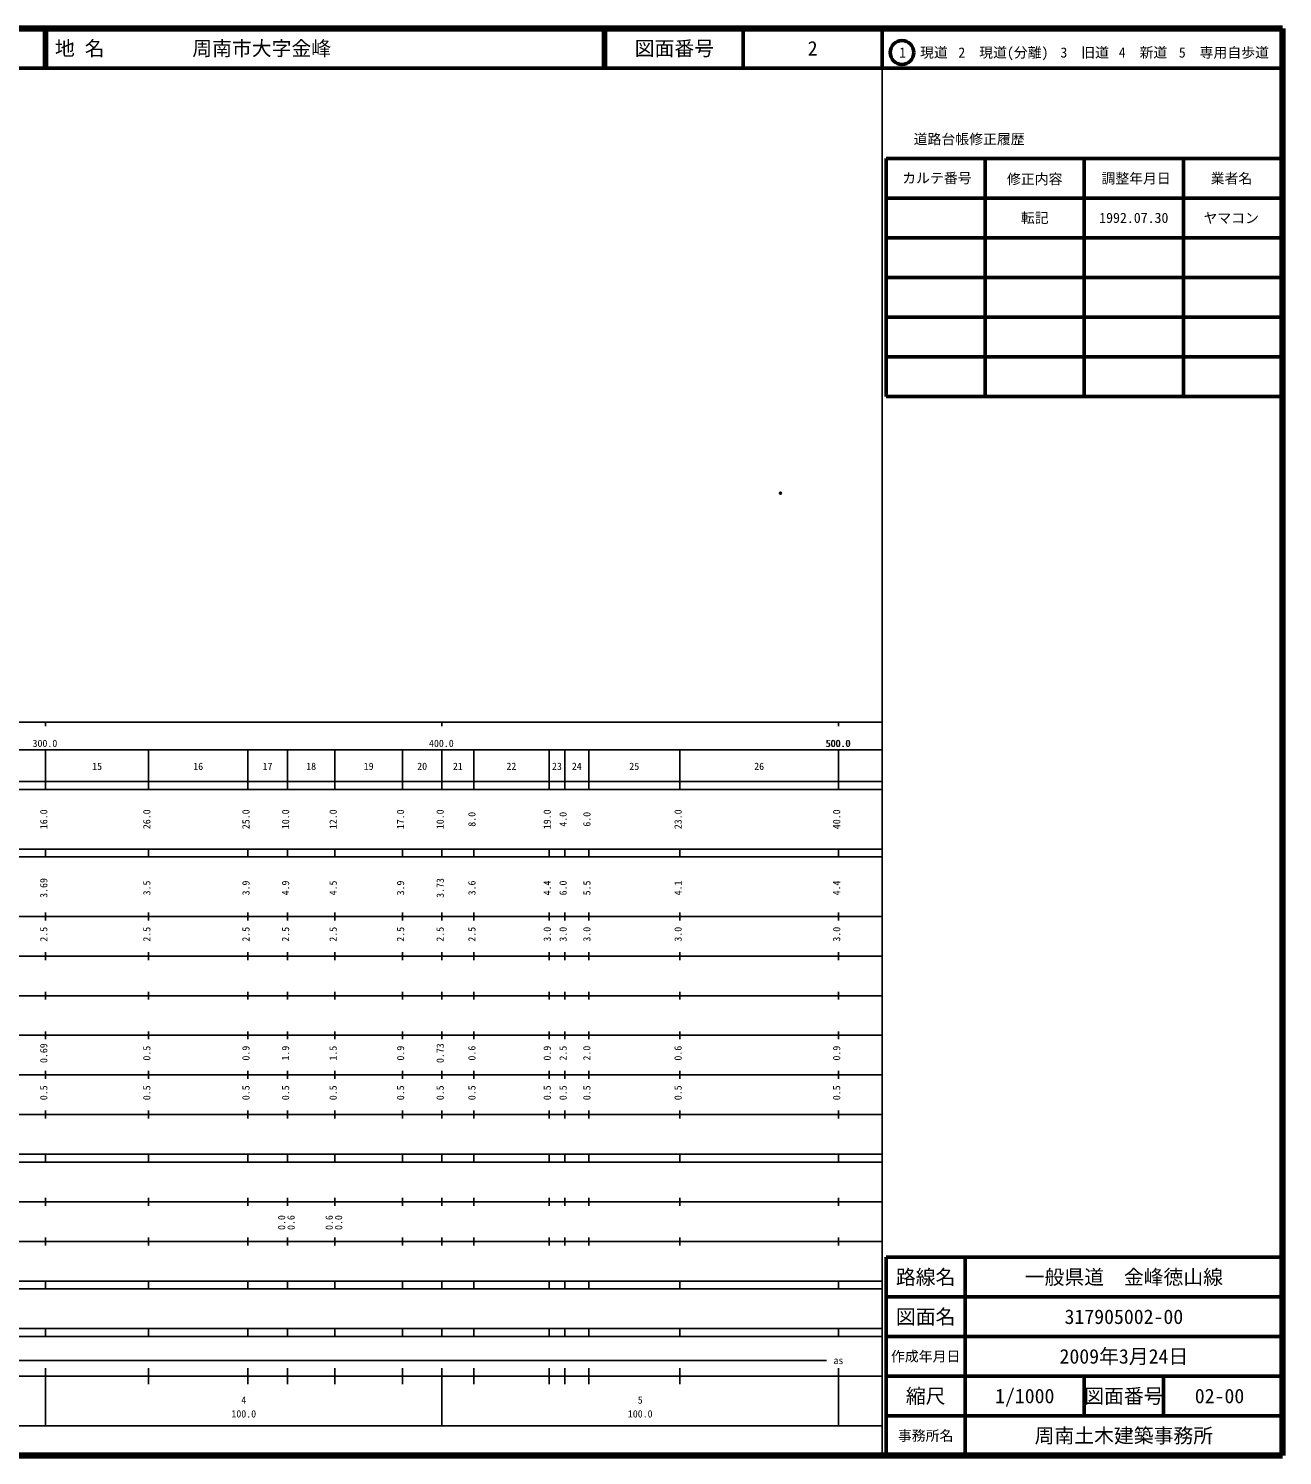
# Model space of a CAD drawing. Units: millimetres on the paper. Extents: x 40 to 680, y 20 to 380.
# Drawn here: x 363.7 to 680, y 20 to 380 of the extents above; entities that cross this region are included whole.
import ezdxf
from ezdxf.enums import TextEntityAlignment as Align

# ---------------------------------------------------------------- set-up
doc = ezdxf.new("R2010")
doc.units = ezdxf.units.MM
doc.header["$PDMODE"] = 32
doc.header["$PDSIZE"] = 0.5
doc.layers.add('M-OTRS', color=6, linetype='Continuous')
doc.layers.add('M-TTL-TXT', color=7, linetype='Continuous')
for name, color, linetype, lineweight in [('M-TTL', 2, 'Continuous', 140), ('M-TTL-BAND', 7, 'Continuous', 25), ('M-TTL-FRAM', 2, 'Continuous', 50), ('M-TTL-LINE', 7, 'Continuous', 50)]:
    doc.layers.add(name, color=color, linetype=linetype, lineweight=lineweight)
doc.styles.add('ＭＳ ゴシック', font='')
doc.styles.get('ＭＳ ゴシック').set_extended_font_data('MS Gothic')

msp = doc.modelspace()

# ---------------------------------------------------------------- linework, layer by layer
at = {"layer": 'M-OTRS'}
msp.add_point((553.382, 262.748), dxfattribs=at)
at = {"layer": 'M-TTL'}
for p, q in [((680, 380), (40, 380)), ((680, 20), (680, 380)), ((40, 20), (680, 20))]:
    msp.add_line(p, q, dxfattribs=at)
at = {"layer": 'M-TTL-BAND'}
for p, q in [((579, 20), (579, 370)), ((40, 205), (579, 205)), ((368, 205), (368, 204)), ((468, 205), (468, 204)), ((568, 205), (568, 204)), ((68, 198), (579, 198)), ((368, 188), (368, 198)), ((394, 188), (394, 198)), ((419, 188), (419, 198)), ((429, 188), (429, 198)), ((441, 188), (441, 198)), ((458, 188), (458, 198)), ((468, 188), (468, 198)), ((476, 188), (476, 198)), ((495, 188), (495, 198)), ((499, 188), (499, 198)), ((505, 188), (505, 198)), ((528, 188), (528, 198)), ((568, 188), (568, 198)), ((40, 190), (579, 190)), ((40, 188), (579, 188)), ((40, 173), (579, 173)), ((368, 171), (368, 173)), ((394, 171), (394, 173)), ((419, 171), (419, 173)), ((429, 171), (429, 173)), ((441, 171), (441, 173)), ((458, 171), (458, 173)), ((468, 171), (468, 173)), ((476, 171), (476, 173)), ((495, 171), (495, 173)), ((499, 171), (499, 173)), ((505, 171), (505, 173)), ((528, 171), (528, 173)), ((568, 171), (568, 173)), ((40, 171), (579, 171)), ((40, 156), (579, 156)), ((368, 155), (368, 157)), ((394, 155), (394, 157)), ((419, 155), (419, 157)), ((429, 155), (429, 157)), ((441, 155), (441, 157)), ((458, 155), (458, 157)), ((468, 155), (468, 157)), ((476, 155), (476, 157)), ((495, 155), (495, 157)), ((499, 155), (499, 157)), ((505, 155), (505, 157)), ((528, 155), (528, 157)), ((568, 155), (568, 157)), ((46, 146), (579, 146)), ((368, 145), (368, 147)), ((394, 145), (394, 147)), ((419, 145), (419, 147)), ((429, 145), (429, 147)), ((441, 145), (441, 147)), ((458, 145), (458, 147)), ((468, 145), (468, 147)), ((476, 145), (476, 147)), ((495, 145), (495, 147)), ((499, 145), (499, 147)), ((505, 145), (505, 147)), ((528, 145), (528, 147)), ((568, 145), (568, 147)), ((368, 135), (368, 137)), ((394, 135), (394, 137)), ((419, 135), (419, 137)), ((429, 135), (429, 137)), ((441, 135), (441, 137)), ((458, 135), (458, 137)), ((468, 135), (468, 137)), ((476, 135), (476, 137)), ((495, 135), (495, 137)), ((499, 135), (499, 137)), ((505, 135), (505, 137)), ((528, 135), (528, 137)), ((568, 135), (568, 137)), ((52, 136), (579, 136)), ((46, 126), (579, 126)), ((368, 125), (368, 127)), ((394, 125), (394, 127)), ((419, 125), (419, 127)), ((429, 125), (429, 127)), ((441, 125), (441, 127)), ((458, 125), (458, 127)), ((468, 125), (468, 127)), ((476, 125), (476, 127)), ((495, 125), (495, 127)), ((499, 125), (499, 127)), ((505, 125), (505, 127)), ((528, 125), (528, 127)), ((568, 125), (568, 127)), ((52, 116), (579, 116)), ((368, 115), (368, 117)), ((394, 115), (394, 117)), ((419, 115), (419, 117)), ((429, 115), (429, 117)), ((441, 115), (441, 117)), ((458, 115), (458, 117)), ((468, 115), (468, 117)), ((476, 115), (476, 117)), ((495, 115), (495, 117)), ((499, 115), (499, 117)), ((505, 115), (505, 117)), ((528, 115), (528, 117)), ((568, 115), (568, 117)), ((46, 106), (579, 106)), ((368, 105), (368, 107)), ((394, 105), (394, 107)), ((419, 105), (419, 107)), ((429, 105), (429, 107)), ((441, 105), (441, 107)), ((458, 105), (458, 107)), ((468, 105), (468, 107)), ((476, 105), (476, 107)), ((495, 105), (495, 107)), ((499, 105), (499, 107)), ((505, 105), (505, 107)), ((528, 105), (528, 107)), ((568, 105), (568, 107)), ((40, 96), (579, 96)), ((40, 94), (579, 94)), ((368, 94), (368, 96)), ((394, 94), (394, 96)), ((419, 94), (419, 96)), ((429, 94), (429, 96)), ((441, 94), (441, 96)), ((458, 94), (458, 96)), ((468, 94), (468, 96)), ((476, 94), (476, 96)), ((495, 94), (495, 96)), ((499, 94), (499, 96)), ((505, 94), (505, 96)), ((528, 94), (528, 96)), ((568, 94), (568, 96)), ((49, 84), (579, 84)), ((368, 83), (368, 85)), ((394, 83), (394, 85)), ((419, 83), (419, 85)), ((429, 83), (429, 85)), ((441, 83), (441, 85)), ((458, 83), (458, 85)), ((468, 83), (468, 85)), ((476, 83), (476, 85)), ((495, 83), (495, 85)), ((499, 83), (499, 85)), ((505, 83), (505, 85)), ((528, 83), (528, 85)), ((568, 83), (568, 85)), ((40, 74), (579, 74)), ((368, 73), (368, 75)), ((394, 73), (394, 75)), ((419, 73), (419, 75)), ((429, 73), (429, 75)), ((441, 73), (441, 75)), ((458, 73), (458, 75)), ((468, 73), (468, 75)), ((476, 73), (476, 75)), ((495, 73), (495, 75)), ((499, 73), (499, 75)), ((505, 73), (505, 75)), ((528, 73), (528, 75)), ((568, 73), (568, 75)), ((40, 64), (579, 64)), ((40, 62), (579, 62)), ((368, 62), (368, 64)), ((394, 62), (394, 64)), ((419, 62), (419, 64)), ((429, 62), (429, 64)), ((441, 62), (441, 64)), ((458, 62), (458, 64)), ((468, 62), (468, 64)), ((476, 62), (476, 64)), ((495, 62), (495, 64)), ((499, 62), (499, 64)), ((505, 62), (505, 64)), ((528, 62), (528, 64)), ((568, 62), (568, 64)), ((40, 52), (579, 52)), ((368, 50), (368, 52)), ((394, 50), (394, 52)), ((419, 50), (419, 52)), ((429, 50), (429, 52)), ((441, 50), (441, 52)), ((458, 50), (458, 52)), ((468, 50), (468, 52)), ((476, 50), (476, 52)), ((495, 50), (495, 52)), ((499, 50), (499, 52)), ((505, 50), (505, 52)), ((528, 50), (528, 52)), ((568, 50), (568, 52)), ((40, 50), (579, 50)), ((71, 44), (565, 44)), ((40, 40), (579, 40)), ((368, 27.5), (368, 42)), ((394, 38), (394, 42)), ((419, 38), (419, 42)), ((429, 38), (429, 42)), ((441, 38), (441, 42)), ((458, 38), (458, 42)), ((468, 27.5), (468, 42)), ((476, 38), (476, 42)), ((495, 38), (495, 42)), ((499, 38), (499, 42)), ((505, 38), (505, 42)), ((528, 38), (528, 42)), ((568, 27.5), (568, 42)), ((68, 27.5), (579, 27.5))]:
    msp.add_line(p, q, dxfattribs=at)
at = {"layer": 'M-TTL-FRAM'}
for p, q in [((580, 347.197), (580, 287.197)), ((580, 347.197), (680, 347.197)), ((580, 287.197), (680, 287.197)), ((680, 70), (580, 70)), ((580, 70), (580, 20))]:
    msp.add_line(p, q, dxfattribs=at)
at = {"layer": 'M-TTL-LINE'}
for p, q in [((367.75, 380), (367.75, 370)), ((368.25, 380), (368.25, 370)), ((508.747, 380), (508.747, 370)), ((509.247, 380), (509.247, 370)), ((543.997, 380), (543.997, 370)), ((579, 380), (579, 370)), ((40, 370), (680, 370)), ((605, 347.197), (605, 287.197)), ((630, 347.197), (630, 287.197)), ((655, 347.197), (655, 287.197)), ((580, 337.197), (680, 337.197)), ((580, 327.197), (680, 327.197)), ((580, 317.197), (680, 317.197)), ((580, 307.197), (680, 307.197)), ((580, 297.197), (680, 297.197)), ((600, 70), (600, 20)), ((680, 60), (580, 60)), ((680, 50), (580, 50)), ((680, 40), (580, 40)), ((630, 40), (630, 30)), ((650, 40), (650, 30)), ((680, 30), (580, 30))]:
    msp.add_line(p, q, dxfattribs=at)
msp.add_circle((584.031, 373.958), 3, dxfattribs=at)

# ---------------------------------------------------------------- texts
at = {"layer": 'M-TTL-BAND', "style": 'ＭＳ ゴシック'}
for s, p in [('300.0', (367.844, 198.195)), ('400.0', (467.844, 198.195)), ('500.0', (567.844, 198.195)), ('500.0', (568, 198.195)), ('15', (381, 192.405)), ('16', (406.5, 192.405)), ('17', (424, 192.405)), ('18', (435, 192.405)), ('19', (449.5, 192.405)), ('20', (463, 192.405)), ('21', (472, 192.405)), ('22', (485.5, 192.405)), ('23', (497, 192.405)), ('24', (502, 192.405)), ('25', (516.5, 192.405)), ('26', (548, 192.405)), ('as', (568, 42.5)), ('4', (418, 32.523)), ('5', (518, 32.523)), ('100.0', (418, 29.033)), ('100.0', (518, 29.033))]:
    msp.add_text(s, height=1.833, dxfattribs=at).set_placement(p, align=Align.BOTTOM_CENTER)
for s, p in [('16.0', (369, 180.5)), ('26.0', (395, 180.5)), ('25.0', (420, 180.5)), ('10.0', (430, 180.5)), ('12.0', (442, 180.5)), ('17.0', (459, 180.5)), ('10.0', (469, 180.5)), ('8.0', (477, 180.5)), ('19.0', (496, 180.5)), ('4.0', (500, 180.5)), ('6.0', (506, 180.5)), ('23.0', (529, 180.5)), ('40.0', (569, 180.5)), ('3.69', (369, 163.174)), ('3.5', (395, 163.174)), ('3.9', (420, 163.174)), ('4.9', (430, 163.174)), ('4.5', (442, 163.174)), ('3.9', (459, 163.174)), ('3.73', (469, 163.174)), ('3.6', (477, 163.174)), ('4.4', (496, 163.174)), ('6.0', (500, 163.174)), ('5.5', (506, 163.174)), ('4.1', (529, 163.174)), ('4.4', (569, 163.174)), ('2.5', (369, 151.5)), ('2.5', (395, 151.5)), ('2.5', (420, 151.5)), ('2.5', (430, 151.5)), ('2.5', (442, 151.5)), ('2.5', (459, 151.5)), ('2.5', (469, 151.5)), ('2.5', (477, 151.5)), ('3.0', (496, 151.5)), ('3.0', (500, 151.5)), ('3.0', (506, 151.5)), ('3.0', (529, 151.5)), ('3.0', (569, 151.5)), ('0.69', (369, 121.5)), ('0.5', (395, 121.5)), ('0.9', (420, 121.5)), ('1.9', (430, 121.5)), ('1.5', (442, 121.5)), ('0.9', (459, 121.5)), ('0.73', (469, 121.5)), ('0.6', (477, 121.5)), ('0.9', (496, 121.5)), ('2.5', (500, 121.5)), ('2.0', (506, 121.5)), ('0.6', (529, 121.5)), ('0.9', (569, 121.5)), ('0.5', (369, 111.5)), ('0.5', (395, 111.5)), ('0.5', (420, 111.5)), ('0.5', (430, 111.5)), ('0.5', (442, 111.5)), ('0.5', (459, 111.5)), ('0.5', (469, 111.5)), ('0.5', (477, 111.5)), ('0.5', (496, 111.5)), ('0.5', (500, 111.5)), ('0.5', (506, 111.5)), ('0.5', (529, 111.5)), ('0.5', (569, 111.5)), ('0.0', (429, 78.764)), ('0.6', (431.37, 78.764)), ('0.6', (441, 78.764)), ('0.0', (443.37, 78.764))]:
    msp.add_text(s, height=1.833, rotation=90, dxfattribs=at).set_placement(p, align=Align.BOTTOM_CENTER)
at = {"layer": 'M-TTL-TXT', "style": 'ＭＳ ゴシック'}
for s, p in [('地 名', (370.38, 375)), ('周南市大字金峰', (405.024, 375))]:
    msp.add_text(s, height=3.666, dxfattribs=at).set_placement(p, align=Align.MIDDLE_LEFT)
for s, height, p in [('図面番号', 3.666, (526.622, 375)), ('2', 3.666, (561.497, 375)), ('1\u3000現道', 2.566, (589.448, 373.958)), ('2\u3000現道(分離)', 2.566, (609.619, 373.958)), ('3\u3000旧道', 2.566, (630.121, 373.958)), ('4\u3000新道', 2.566, (644.824, 373.958)), ('5\u3000専用自歩道', 2.566, (665.228, 373.958)), ('道路台帳修正履歴', 2.566, (600.968, 352.113)), ('カルテ番号', 2.566, (592.839, 342.277)), ('修正内容', 2.566, (617.509, 342.023)), ('調整年月日', 2.566, (643.089, 342.197)), ('業者名', 2.566, (667.134, 342.197)), ('転記', 2.566, (617.5, 332.245)), ('1992.07.30', 2.566, (642.5, 332.245)), ('ヤマコン', 2.566, (667.077, 332.189)), ('路線名', 3.666, (590, 65)), ('路線名', 3.666, (590, 65)), ('一般県道\u3000金峰徳山線', 3.666, (640, 65)), ('図面名', 3.666, (590, 55)), ('図面名', 3.666, (590, 55)), ('317905002-00', 3.666, (640, 55)), ('2009年3月24日', 3.666, (640, 45)), ('作成年月日', 2.566, (590, 45)), ('作成年月日', 2.566, (590, 45)), ('縮尺', 3.666, (590, 35)), ('縮尺', 3.666, (590, 35)), ('1/1000', 3.666, (615, 35)), ('図面番号', 3.666, (640, 35)), ('図面番号', 3.666, (640, 35)), ('02-00', 3.666, (664.125, 35)), ('事務所名', 2.566, (590, 25)), ('事務所名', 2.566, (590, 25)), ('周南土木建築事務所', 3.666, (640, 25))]:
    msp.add_text(s, height=height, dxfattribs=at).set_placement(p, align=Align.MIDDLE_CENTER)

doc.saveas('drawing.dxf')
